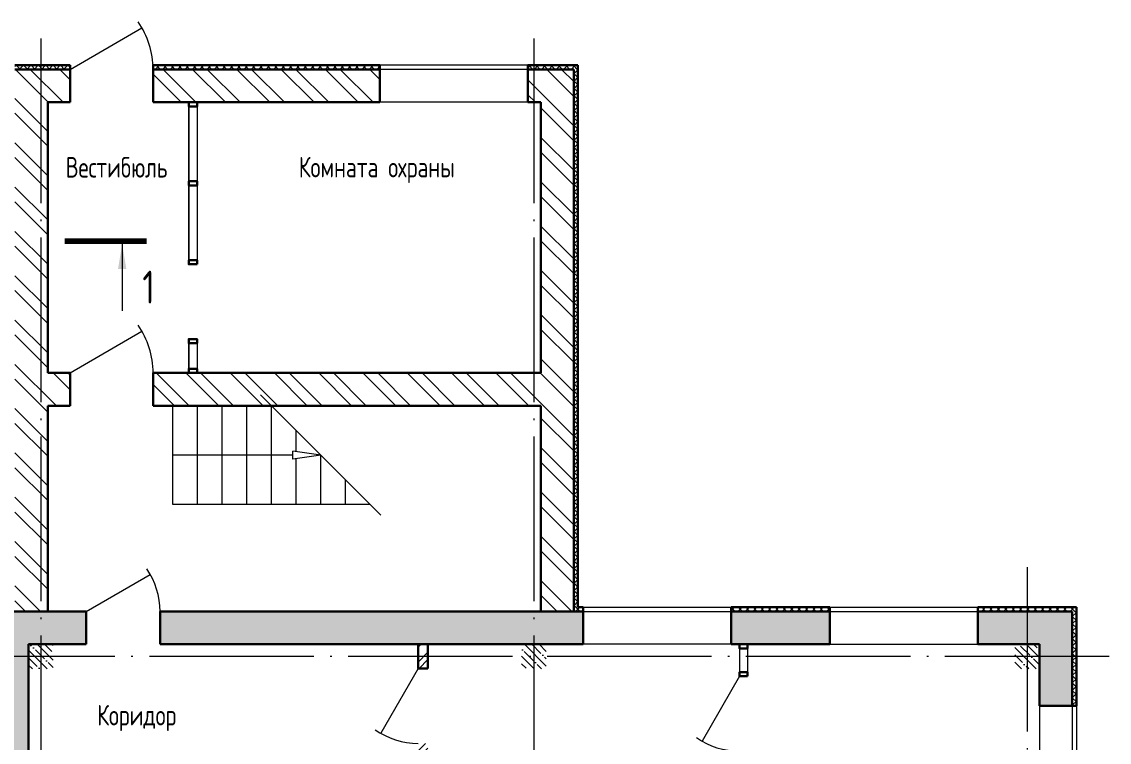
# Model space of a CAD drawing. Extents: x -965262 to 1142518, y -357520 to 71675.
# Drawn here: x 113720 to 126953, y -200194 to -191433 of the extents above; entities that cross this region are included whole.
import ezdxf

# ---------------------------------------------------------------- set-up
doc = ezdxf.new("R2010")
doc.units = 0
doc.header["$LTSCALE"] = 10
doc.linetypes.add('DOTE', pattern=[2.42, 2, -0.2, 0.02, -0.2])
doc.layers.get('0').update_dxf_attribs({"linetype": 'CONTINUOUS', "lineweight": 30})
doc.layers.add('DOTE', color=7, linetype='DOTE', lineweight=9)
doc.styles.add('GOST 2.304', font='isocpeur.ttf', dxfattribs={"width": 0.75, "height": 250})
pattern_1 = [(135, (79670.67, -272886.6), (-89.80256, -89.80256), []), (135, (79670.67, -272796.8), (-89.80256, -89.80256), [158.75, -31.75, 0, -31.75])]
pattern_2 = [(135, (79670.67, -272886.6), (-44.90128, -44.90128), []), (225, (79670.67, -272886.6), (44.90128, -44.90128), [])]

msp = doc.modelspace()

# ---------------------------------------------------------------- hatches: boundary and pattern name
at = {"lineweight": 15}
h = msp.add_hatch(dxfattribs=at)
h.set_pattern_fill('ANSI37', scale=20, angle=90, style=0)
h.set_pattern_definition([(135, (113517.13, -192005.81), (-44.9013, -44.9013), []), (225, (113517.13, -192005.81), (44.9013, -44.9013), [])])
h.paths.add_polyline_path([(113637.6, -191962.2), (113357.6, -191962.2), (113357.6, -192062.1), (113637.6, -192062.1)], flags=16)
h.paths.add_polyline_path([(114308.7, -191962.1), (114237.6, -191962.1), (114237.6, -192012.1), (114308.7, -192012.1)])
h.paths.add_polyline_path([(113357.6, -192062.1), (113357.6, -191962.1), (114237.6, -191962.1), (114237.6, -192012.1), (113637.6, -192012.1), (113637.6, -192062.1)])
h = msp.add_hatch(dxfattribs=at)
h.set_pattern_fill('ANSI32', scale=40, angle=90, style=0)
h.set_pattern_definition([(135, (216725.1, -214272.12), (-269.4077, -269.4077), []), (135, (216725.1, -214092.52), (-269.4077, -269.4077), [])])
h.paths.add_polyline_path([(115437.6, -192013.3), (115317.9, -192013.3), (115317.9, -192412.1), (115437.6, -192412.1)])
h.paths.add_polyline_path([(115507.9, -195702.1), (115317.9, -195702.1), (115317.9, -196102.1), (115507.9, -196102.1)])
h.paths.add_polyline_path([(120437.6, -196752.1), (120037.6, -196752.1), (120037.6, -197952.1), (120437.6, -197952.1)])
h.paths.add_polyline_path([(119952.6, -191912.1), (119877.3, -191912.1), (118077.7, -191912.1), (118077.7, -192412.1), (119878.1, -192412.1), (119952.6, -192412.1)], flags=17)
h.paths.add_polyline_path([(119952.6, -191912.1), (119877.3, -191912.1), (118077.7, -191912.1), (118077.7, -192412.1), (119878.1, -192412.1), (119952.6, -192412.1)], flags=17)
h.paths.add_polyline_path([(120437.6, -192012.1), (119952.6, -192012.1), (119952.6, -192412.1), (120037.6, -192412.1), (120037.6, -193152.1), (120437.6, -193152.1)], flags=0)
h.paths.add_polyline_path([(120437.6, -193152.1), (120037.6, -193152.1), (120037.6, -195702.1), (119952.6, -195702.1), (119952.6, -196102.1), (120037.6, -196102.1), (120037.6, -196752.1), (120437.6, -196752.1)], flags=0)
h.paths.add_polyline_path([(119952.6, -195702.1), (115507.9, -195702.1), (115507.9, -196102.1), (119952.6, -196102.1)], flags=0)
h.paths.add_polyline_path([(120437.6, -192012.1), (119877.7, -192012.1), (118077.7, -192012.1), (118077.7, -192412.1), (119878.1, -192412.1), (120037.6, -192412.1), (120037.6, -195702.1), (115507.9, -195702.1), (115507.9, -196102.1), (120037.6, -196102.1), (120037.6, -196752.1), (120437.6, -196752.1)], flags=17)
h.paths.add_polyline_path([(114037.6, -192412.1), (114237.6, -192412.1), (114237.6, -192012.1), (113637.6, -192012.1), (113637.6, -198602.1), (114037.6, -198602.1), (114037.6, -196102.1), (114307.9, -196102.1), (114307.9, -195702.1), (114037.6, -195702.1)])
h.paths.add_polyline_path([(118077.7, -192012.1), (115437.6, -192012.1), (115437.6, -192412.1), (118077.7, -192412.1)])
h.paths.add_polyline_path([(120437.6, -192012.1), (119877.7, -192012.1), (118077.7, -192012.1), (118077.7, -192412.1), (119878.1, -192412.1), (120037.6, -192412.1), (120037.6, -195702.1), (115507.9, -195702.1), (115507.9, -196102.1), (120037.6, -196102.1), (120037.6, -196752.1), (120437.6, -196752.1)], flags=17)
h.paths.add_polyline_path([(120437.6, -197952.1), (120037.6, -197952.1), (120037.6, -198602.1), (120437.6, -198602.1)])
h.paths.add_polyline_path([(119952.6, -192412.1), (119877.7, -192412.1), (119877.7, -192012.1), (119952.6, -192012.1)], flags=0)
h.paths.add_polyline_path([(114237.6, -192412.1), (114307.9, -192412.1), (114307.9, -192012.1), (114237.6, -192012.1)])
h = msp.add_hatch(dxfattribs=at)
h.set_pattern_fill('ANSI37', scale=20, angle=90, style=0)
h.set_pattern_definition([(135, (115375.54, -191981.36), (-44.9013, -44.9013), []), (225, (115375.54, -191981.36), (44.9013, -44.9013), [])])
h.paths.add_polyline_path([(115437.6, -191962.1), (115317.9, -191962.1), (115317.9, -192012.1), (115437.6, -192012.1)])
h.paths.add_polyline_path([(115437.6, -192012.1), (118077.7, -192012.1), (118077.7, -191962.1), (115437.6, -191962.1)])
h = msp.add_hatch(dxfattribs=at)
h.set_pattern_fill('ANSI37', scale=20, angle=90, style=0)
h.set_pattern_definition(pattern_2)
h.paths.add_polyline_path([(120487.3, -196752.1), (120437.6, -196752.1), (120437.6, -197952.1), (120487.3, -197952.1)])
h.paths.add_polyline_path([(119877.7, -192012.1), (119877.7, -191962.1), (120487.3, -191962.1), (120487.3, -196752.1), (120437.6, -196752.1), (120437.6, -192012.1), (119878.1, -192012.1), (119878.1, -191962.1)])
h = msp.add_hatch(dxfattribs=at)
h.set_pattern_fill('ANSI37', scale=20, angle=90, style=0)
h.set_pattern_definition(pattern_2)
h.paths.add_polyline_path([(126552.6, -198552.1), (125352.6, -198552.1), (125351.8, -198602.1), (126502.6, -198602.1), (126502.6, -199752.3), (126552.6, -199752.1)])
h.paths.add_polyline_path([(123552.6, -198552.1), (122352.6, -198552.1), (122352.6, -198602.1), (123552.6, -198602.1)])
h.paths.add_polyline_path([(120437.6, -198602.1), (120437.3, -197952.1), (120487.3, -197952.1), (120487.3, -198552.1), (120552.6, -198552.1), (120552.6, -198602.1)])
h = msp.add_hatch(dxfattribs=at)
h.set_pattern_fill('ANSI35', scale=40, style=0)
h.set_pattern_definition([(45, (79670.67, -272886.6), (-179.6051, 179.6051), []), (45, (79850.27, -272886.6), (-179.6051, 179.6051), [317.5, -63.5, 0, -63.5])])
h.paths.add_polyline_path([(123552.6, -223302.1), (123399.4, -223302.1), (121242.6, -223307.6), (121242.6, -223702.1), (123552.6, -223702.1)])
h.paths.add_polyline_path([(114412.6, -223702.1), (113422.6, -223702.1), (113422.6, -198602.1), (114502.9, -198602.1), (114502.9, -199002.1), (113802.6, -199002.1), (113802.6, -223302.1), (114412.6, -223302.1)])
h.paths.add_polyline_path([(115412.6, -223702.1), (117552.6, -223702.1), (117552.6, -223302.1), (115412.6, -223302.1)])
h.paths.add_polyline_path([(119352.6, -223707.6), (120242.6, -223702.1), (120242.6, -223302.1), (119352.6, -223307.6)])
h.paths.add_polyline_path([(125352.6, -223702.1), (125352.6, -223302.1), (126102.6, -223302.1), (126102.6, -222552.3), (126502.6, -222552.3), (126502.6, -223701.7), (125352.6, -223702.1)])
h.paths.add_polyline_path([(126102.6, -220752.1), (126502.6, -220752.1), (126502.6, -219552.1), (126102.6, -219552.1)])
h.paths.add_polyline_path([(126102.6, -217752.3), (126502.6, -217752.3), (126502.6, -216552.3), (126102.6, -216552.3)])
h.paths.add_polyline_path([(126102.6, -214752.3), (126502.6, -214752.3), (126502.6, -213552.3), (126102.6, -213552.3)])
h.paths.add_polyline_path([(126102.6, -211752.3), (126502.6, -211752.3), (126502.6, -210552.3), (126102.6, -210552.3)])
h.paths.add_polyline_path([(126102.6, -208752.1), (126502.6, -208752.1), (126502.6, -207552.1), (126102.6, -207552.1)])
h.paths.add_polyline_path([(126102.6, -205752.1), (126502.6, -205752.1), (126502.6, -204552.1), (126102.6, -204552.1)])
h.paths.add_polyline_path([(126102.6, -202752.1), (126502.6, -202752.1), (126502.6, -201552.1), (126102.6, -201552.1)])
h.paths.add_polyline_path([(126102.6, -199752.3), (126102.6, -199002.1), (125351.8, -199002.1), (125352.6, -198602.1), (126502.6, -198602.1), (126502.6, -199752.1), (126102.6, -199752.1)])
h.paths.add_polyline_path([(122351.8, -199002.1), (123551.8, -199002.1), (123551.8, -198602.1), (122351.8, -198602.1)])
h.paths.add_polyline_path([(115402.9, -198997.6), (120552.6, -198997.6), (120552.6, -198602.1), (115402.9, -198602.1)])
h = msp.add_hatch(dxfattribs=at)
h.set_pattern_fill('ANSI35', scale=20, angle=90, style=0)
h.set_pattern_definition(pattern_1)
h.paths.add_polyline_path([(113952.6, -199002.1), (113802.6, -199002.1), (113802.6, -199152.1), (113952.6, -199152.1)])
h.paths.add_polyline_path([(113952.6, -199152.1), (113802.6, -199152.1), (113802.6, -199302.1), (113952.6, -199302.1)])
h.paths.add_polyline_path([(114102.6, -199152.1), (113952.6, -199152.1), (113952.6, -199302.1), (114102.6, -199302.1)])
h.paths.add_polyline_path([(114102.6, -199002.1), (113952.6, -199002.1), (113952.6, -199152.1), (114102.6, -199152.1)])
h = msp.add_hatch(dxfattribs=at)
h.set_pattern_fill('ANSI32', scale=20, style=0)
h.set_pattern_definition([(45, (-359605.78, -304776.27), (-134.70384, 134.70384), []), (45, (-359515.98, -304776.27), (-134.70384, 134.70384), [])])
h.paths.add_polyline_path([(126102.6, -221371.7), (125602.6, -221371.7), (125602.6, -221491.7), (126102.6, -221491.7)])
h.paths.add_polyline_path([(125602.6, -221491.7), (125482.6, -221491.7), (125482.6, -223302.1), (125602.6, -223302.1)])
h.paths.add_polyline_path([(115012.6, -204732.1), (115002.6, -204732.1), (115002.6, -204852.1), (115012.6, -204852.1)], flags=16)
h.paths.add_polyline_path([(115422.6, -204946.9), (115302.6, -204946.9), (115302.6, -205016.9), (115422.6, -205016.9)], flags=17)
h.paths.add_polyline_path([(118542.6, -207842.1), (118497.6, -207842.1), (118497.6, -207862.1), (118542.6, -207862.1)], flags=16)
h.paths.add_polyline_path([(118542.6, -207777.1), (118497.6, -207777.1), (118497.6, -207797.1), (118542.6, -207797.1)], flags=17)
h.paths.add_polyline_path([(118662.6, -207987.1), (118542.6, -207987.1), (118542.6, -208007.1), (118662.6, -208007.1)], flags=17)
h.paths.add_polyline_path([(118662.6, -205251.1), (118542.6, -205251.1), (118542.6, -205262.1), (118662.6, -205262.1)], flags=17)
h.paths.add_polyline_path([(121712.6, -217082.1), (121603.6, -217082.1), (121603.6, -217202.1), (121712.6, -217202.1)])
h.paths.add_polyline_path([(121832.6, -220331.7), (121712.6, -220331.7), (121712.6, -220461.7), (121832.6, -220461.7)], flags=17)
h.paths.add_polyline_path([(121832.6, -221241.7), (121712.6, -221241.7), (121712.6, -221371.7), (121832.6, -221371.7)])
h.paths.add_polyline_path([(120672.6, -221371.7), (120542.6, -221371.7), (120542.6, -221621.7), (120672.6, -221621.7)], flags=17)
h.paths.add_polyline_path([(121582.6, -221371.7), (121452.6, -221371.7), (121452.6, -221621.7), (121582.6, -221621.7)])
h.paths.add_polyline_path([(121832.6, -222142.1), (121582.6, -222142.1), (121582.6, -222392.1), (121832.6, -222392.1)], flags=17)
h.paths.add_polyline_path([(121832.6, -223052.1), (121582.6, -223052.1), (121582.6, -223302.1), (121832.6, -223302.1)])
h.paths.add_polyline_path([(115412.6, -220072.1), (115292.6, -220072.1), (115292.6, -220142.1), (115412.6, -220142.1)], flags=17)
h.paths.add_polyline_path([(120142.6, -223152.1), (120102.6, -223152.1), (120102.6, -223302.1), (120142.6, -223302.1)], flags=17)
h.paths.add_polyline_path([(120142.6, -223002.1), (120102.6, -223002.1), (120102.6, -223152.1), (120142.6, -223152.1)], flags=17)
h.paths.add_polyline_path([(122113.5, -217202.1), (121832.6, -217202.1), (121832.6, -217222.1), (122113.5, -217222.1)], flags=17)
h.paths.add_polyline_path([(122113.5, -217202.1), (121832.6, -217202.1), (121832.6, -217222.1), (122113.5, -217222.1)], flags=17)
h.paths.add_polyline_path([(122113.5, -217152.1), (121712.6, -217152.1), (121712.6, -217202.1), (122113.5, -217202.1)])
h.paths.add_polyline_path([(122113.5, -217082.1), (121712.6, -217082.1), (121712.6, -217152.1), (122113.5, -217152.1)])
h.paths.add_polyline_path([(120942.4, -210904.1), (120822.4, -210904.1), (120822.4, -211301.7), (120102.6, -211301.7), (120102.6, -211302.1), (119802.6, -211302.1), (119802.6, -211301.7), (115802.6, -211301.7), (115802.6, -215672.1), (115093.1, -215672.1), (115093.1, -215792.1), (119892.6, -215792.1), (119892.6, -217002.1), (120012.6, -217002.1), (120012.6, -215552.1), (120012.6, -214762.1), (119892.6, -214762.1), (119892.6, -215672.1), (115922.6, -215672.1), (115922.6, -213851.7), (120012.6, -213851.7), (120012.6, -213131.7), (119892.6, -213131.7), (119892.6, -213731.7), (115922.6, -213731.7), (115922.6, -211421.7), (119892.6, -211421.7), (119892.6, -212221.7), (120012.6, -212221.7), (120012.6, -211421.7), (120942.4, -211421.7)])
h.paths.add_polyline_path([(114183.1, -215672.1), (113802.6, -215672.1), (113802.6, -215792.1), (114183.1, -215792.1)])
h.paths.add_polyline_path([(118637.6, -217092.1), (117102.6, -217092.1), (117102.6, -217212.1), (118387.6, -217212.1), (118387.6, -221661.7), (118507.6, -221661.7), (118507.6, -217212.1), (118637.6, -217212.1)])
h.paths.add_polyline_path([(117012.6, -218511.7), (116892.6, -218511.7), (116892.6, -218552.1), (115292.6, -218552.1), (115292.6, -220072.1), (115412.6, -220072.1), (115412.6, -218672.1), (116892.6, -218672.1), (116892.6, -221552.1), (115412.6, -221552.1), (115412.6, -221052.1), (115292.6, -221052.1), (115292.6, -221552.1), (115012.6, -221552.1), (115012.6, -221802.1), (116802.6, -221802.1), (116802.6, -223002.1), (117012.6, -223002.1)])
h.paths.add_polyline_path([(120672.6, -221371.7), (120012.6, -221371.7), (120012.6, -217302.1), (119892.6, -217302.1), (119892.6, -223002.1), (120102.6, -223002.1), (120102.6, -223302.1), (120142.6, -223302.1), (120142.6, -221621.7), (120672.6, -221621.7)])
h.paths.add_polyline_path([(119802.6, -217092.1), (119647.6, -217092.1), (119647.6, -217212.1), (119802.6, -217212.1)])
h.paths.add_polyline_path([(120803.5, -217082.1), (120102.6, -217082.1), (120102.6, -217222.1), (120803.5, -217222.1)], flags=17)
h.paths.add_polyline_path([(121832.6, -217222.1), (121712.6, -217222.1), (121712.6, -218201.7), (121832.6, -218201.7)])
h.paths.add_polyline_path([(125802.6, -217082.1), (122113.5, -217082.1), (122113.5, -217222.1), (125802.6, -217222.1)], flags=17)
h.paths.add_polyline_path([(126102.6, -219551.7), (121832.6, -219551.7), (121832.6, -219111.7), (121712.6, -219111.7), (121712.6, -219551.7), (121712.6, -220461.7), (121832.6, -220461.7), (121832.6, -219671.7), (126102.6, -219671.7)])
h.paths.add_polyline_path([(126102.6, -221371.7), (121712.6, -221371.7), (121582.6, -221371.7), (121582.6, -221621.7), (121582.6, -222392.1), (121832.6, -222392.1), (121832.6, -221491.7), (126102.6, -221491.7)])
h.paths.add_polyline_path([(118662.4, -200207.1), (118542.4, -200207.1), (118542.4, -200462.1), (118542.6, -204732.1), (115002.6, -204732.1), (115002.6, -204852.1), (115302.6, -204852.1), (115302.6, -205016.9), (115422.6, -205016.9), (115422.6, -204852.1), (116922.6, -204852.1), (116922.6, -205752.1), (116177.6, -205752.1), (116177.6, -205817.1), (116922.6, -205817.1), (116922.6, -206737.1), (115422.6, -206737.1), (115422.6, -205817.1), (115467.6, -205817.1), (115467.6, -205752.1), (115422.6, -205752.1), (115422.6, -205657.1), (115302.6, -205657.1), (115302.6, -207042.1), (115302.6, -207957.1), (115422.6, -207957.1), (115422.6, -207842.1), (115467.6, -207842.1), (115467.6, -207777.1), (115422.6, -207777.1), (115422.6, -206857.1), (116922.6, -206857.1), (116922.6, -207777.1), (116177.6, -207777.1), (116177.6, -207842.1), (116922.6, -207842.1), (116922.6, -208762.1), (115422.6, -208762.1), (115422.6, -208667.1), (115302.6, -208667.1), (115302.6, -208882.1), (115302.6, -208992.1), (115302.6, -210041.7), (115822.6, -210041.7), (115822.6, -209921.7), (115422.6, -209921.7), (115422.6, -208992.1), (115422.6, -208882.1), (116922.6, -208882.1), (116922.6, -209921.7), (116768.6, -209921.7), (116532.6, -209921.7), (116532.6, -210041.7), (117042.6, -210041.7), (117042.6, -209001.7), (117042.6, -208882.1), (118662.6, -208882.1), (119502.4, -208882.1), (119502.4, -209841.7), (119622.4, -209841.7), (119622.4, -208882.1), (119782.4, -208882.1), (119782.4, -208762.1), (118662.6, -208762.1), (118662.6, -208697.1), (118542.6, -208697.1), (118542.6, -208762.1), (117042.6, -208762.1), (117042.6, -208542.1), (117042.6, -207842.1), (117787.6, -207842.1), (117787.6, -207777.1), (117042.6, -207777.1), (117042.6, -206857.1), (118542.6, -206857.1), (118542.6, -206922.1), (118542.6, -207797.1), (118497.6, -207797.1), (118497.6, -207862.1), (118542.6, -207862.1), (118542.6, -207897.1), (118542.6, -208007.1), (118662.6, -208007.1), (118662.6, -206922.1), (118662.6, -206172.1), (118542.6, -206172.1), (118542.6, -206737.1), (117042.6, -206737.1), (117042.6, -204852.1), (118542.6, -204852.1), (118542.6, -205251.1), (118662.6, -205251.1), (118662.6, -205202.1), (119802.6, -205202.1), (119802.6, -205082.1), (118662.4, -205082.1)])
h.paths.add_polyline_path([(125802.6, -205082.1), (120102.6, -205082.1), (120102.6, -205222.1), (125802.6, -205222.1)], flags=17)
h.paths.add_polyline_path([(120942.4, -205222.1), (120822.4, -205222.1), (120822.4, -206722.1), (120822.4, -208761.7), (120692.4, -208761.7), (120692.4, -208881.7), (120822.4, -208881.7), (120822.4, -209994.1), (120942.4, -209994.1)])
h.paths.add_polyline_path([(118662.4, -199152.1), (118542.4, -199152.1), (118542.4, -199297.1), (118662.4, -199297.1)])
h.paths.add_polyline_path([(118662.4, -199002.1), (118542.4, -199002.1), (118542.4, -199152.1), (118662.4, -199152.1)])
h.paths.add_polyline_path([(113802.6, -221802.1), (113802.6, -221552.1), (114102.6, -221552.1), (114102.6, -221802.1)])
h.paths.add_polyline_path([(122113.5, -217222.1), (122113.5, -217082.1), (125802.6, -217082.1), (125802.6, -217222.1)])
h.paths.add_polyline_path([(120102.6, -217222.1), (120102.6, -217082.1), (120803.5, -217082.1), (120803.5, -217222.1)])
h.paths.add_polyline_path([(120102.6, -205222.1), (120102.6, -205082.1), (125802.6, -205082.1), (125802.6, -205222.1)])
h = msp.add_hatch(dxfattribs=at)
h.set_pattern_fill('ANSI35', scale=20, angle=90, style=0)
h.set_pattern_definition(pattern_1)
h.paths.add_polyline_path([(119952.6, -199002.1), (119802.6, -199002.1), (119802.6, -199152.1), (119952.6, -199152.1)])
h.paths.add_polyline_path([(119952.6, -199152.1), (119802.6, -199152.1), (119802.6, -199302.1), (119952.6, -199302.1)])
h.paths.add_polyline_path([(120102.6, -199152.1), (119952.6, -199152.1), (119952.6, -199302.1), (120102.6, -199302.1)])
h.paths.add_polyline_path([(120102.6, -199002.1), (119952.6, -199002.1), (119952.6, -199152.1), (120102.6, -199152.1)])
h = msp.add_hatch(dxfattribs=at)
h.set_pattern_fill('ANSI35', scale=20, angle=90, style=0)
h.set_pattern_definition(pattern_1)
h.paths.add_polyline_path([(125952.6, -199002.1), (125802.6, -199002.1), (125802.6, -199152.1), (125952.6, -199152.1)])
h.paths.add_polyline_path([(125952.6, -199152.1), (125802.6, -199152.1), (125802.6, -199302.1), (125952.6, -199302.1)])
h.paths.add_polyline_path([(126102.6, -199152.1), (125952.6, -199152.1), (125952.6, -199302.1), (126102.6, -199302.1)])
h.paths.add_polyline_path([(126102.6, -199002.1), (125952.6, -199002.1), (125952.6, -199152.1), (126102.6, -199152.1)])

# ---------------------------------------------------------------- linework, layer by layer
at = {"color": 7, "lineweight": 15}
for p, q in [((114307.9, -192012.1, -5068.3), (115182.5, -191507.1, -3259.8)), ((119877.3, -191962.1, -1451.3), (118077.7, -191962.1, -1451.3)), ((119877.3, -192012.1, -3259.8), (118077.7, -192012.1, -3259.8)), ((115752.6, -192412.1, -4035.2), (115752.6, -193359.1, -3259.8)), ((115752.6, -193372.1, -3259.8), (115752.6, -192462.1, -4711.1)), ((115852.6, -192462.1, -4711.1), (115852.6, -193372.1, -3259.8)), ((119878.1, -192412.1, -1451.3), (118078.6, -192412.1, -1451.3)), ((115752.6, -193409.1, -4035.2), (115752.6, -194332.1, -3259.8)), ((115752.6, -194329.6, -4711.1), (115752.6, -193422.1, -3259.8)), ((115852.6, -193422.1, -3259.8), (115852.6, -194332.1, -3259.8)), ((114307.9, -195702.1, -5068.3), (115182.5, -195197.1, -3259.8)), ((115752.6, -195292.1, -3558.3), (115752.6, -195652.1, -3259.8)), ((115752.6, -195649.6, -4711.1), (115752.6, -195342.1, -3259.8)), ((115852.6, -195342.1, -3259.8), (115852.6, -195652.1, -3259.8)), ((116626.3, -195970.8, -3259.8), (118088.9, -197433.5, -3259.8)), ((115557.6, -197302.1, -3259.8), (115557.6, -196102.1, -3259.8)), ((115857.6, -197302.1, -3259.8), (115857.6, -196102.1, -3259.8)), ((115857.9, -197302.1, -3259.8), (115857.9, -196102.1, -3259.8)), ((116157.6, -197302.1, -3259.8), (116157.6, -196102.1, -3259.8)), ((116157.9, -197302.1, -3259.8), (116157.9, -196102.1, -3259.8)), ((116457.6, -197302.1, -3259.8), (116457.6, -196102.1, -3259.8)), ((116757.6, -197302.1, -3259.8), (116757.6, -196102.1, -3259.8)), ((116757.9, -197302.1, -3259.8), (116757.9, -196102.4, -3259.8)), ((117057.6, -196658.8, -3259.8), (117057.6, -196402.1, -3259.8)), ((117057.6, -196658.8, -3259.8), (117057.6, -196402.1, -3259.8)), ((117057.6, -196658.8, -3259.8), (117057.6, -196402.1, -3259.8)), ((117057.9, -196658.8, -3259.8), (117057.9, -196402.4, -3259.8)), ((117057.9, -196658.8, -3259.8), (117057.9, -196402.4, -3259.8)), ((117057.9, -196658.8, -3259.8), (117057.9, -196402.4, -3259.8)), ((117018.3, -196702.1, -3259.8), (115557.6, -196702.1, -3259.8)), ((117357.6, -196702.1, -3259.8), (117018.3, -196653.1, -3259.8)), ((117018.3, -196751.1, -3259.8), (117018.3, -196653.1, -3259.8)), ((117357.6, -196702.1, -3259.8), (117018.3, -196751.1, -3259.8)), ((117057.6, -197302.1, -3259.8), (117057.6, -196745.4, -3259.8)), ((117057.6, -197302.1, -3259.8), (117057.6, -196745.4, -3259.8)), ((117057.6, -197302.1, -3259.8), (117057.6, -196745.4, -3259.8)), ((117057.9, -197302.1, -3259.8), (117057.9, -196745.4, -3259.8)), ((117057.9, -197302.1, -3259.8), (117057.9, -196745.4, -3259.8)), ((117057.9, -197302.1, -3259.8), (117057.9, -196745.4, -3259.8)), ((117357.6, -197302.1, -3259.8), (117357.6, -196702.1, -3259.8)), ((117657.6, -197302.1, -3259.8), (117657.6, -197002.1, -3259.8)), ((117657.9, -197302.1, -3259.8), (117657.9, -197002.4, -3259.8)), ((117957.6, -197302.1, -3259.8), (115557.6, -197302.1, -3259.8)), ((114502.9, -198602.1, -3259.8), (115282.3, -198152.1, -3259.8)), ((120552.4, -198602.1, -3259.8), (122352.4, -198602.1, -3259.8)), ((120552.6, -198552.1, -1451.3), (122352.6, -198552.1, -1451.3)), ((123552.4, -198602.1, -3259.8), (125352.4, -198602.1, -3259.8)), ((123552.6, -198552.1, -1451.3), (125352.6, -198552.1, -1451.3)), ((122352.1, -199002.1, -1451.3), (120552.6, -199002.1, -1451.3)), ((123552.6, -199002.1, -3259.8), (125352.6, -199002.1, -3259.8)), ((122452.6, -199052.1, -4711.1), (122452.6, -199342.1, -4711.1)), ((122552.6, -199052.1, -4711.1), (122552.6, -199342.1, -4711.1)), ((118542.4, -199297.1, -4711.1), (118087.4, -200085.2, -4711.1)), ((122452.6, -199392.1, -4711.1), (121997.6, -200180.2, -4711.1)), ((126102.6, -199752.1, -1451.3), (126102.6, -201552.1, -1451.3)), ((126502.6, -199752.1, -1451.3), (126502.6, -201552.1, -1451.3)), ((126552.6, -199752.1, -1451.3), (126552.6, -201552.1, -1451.3))]:
    msp.add_line(p, q, dxfattribs=at)
at = {"color": 7}
for p, q in [((114307.9, -191962.1, -1451.3), (113637.6, -191962.1, -1451.3)), ((114307.9, -192012.1, -5068.3), (114307.9, -191962.1, -4164)), ((118077.7, -191962.1, -1451.3), (115317.9, -191962.1, -1451.3)), ((115317.9, -192012.1, -3259.8), (115317.9, -191962.1, -2355.5)), ((118077.7, -192012.1, -3259.8), (118077.7, -191962.1, -3259.8)), ((120487.3, -191962.1, -1451.3), (119877.3, -191962.1, -1451.3)), ((119877.3, -192012.1, -3259.8), (119877.3, -191962.1, -3259.8)), ((120487.3, -194002.1, -1451.3), (120487.3, -191962.1, -1451.3)), ((114307.9, -192412.1, -3259.8), (114307.9, -192012.1, -5068.3)), ((115317.9, -192412.1, -3259.8), (115317.9, -192012.1, -3259.8)), ((120487.3, -198552.1, -1451.3), (120487.3, -194002.1, -1451.3)), ((114307.9, -196102.1, -3259.8), (114307.9, -195702.1, -3259.8)), ((120037.6, -195702.1, -3259.8), (115317.9, -195702.1, -3259.8)), ((115317.9, -196102.1, -3259.8), (115317.9, -195702.1, -3259.8)), ((115317.9, -196102.1, -3259.8), (120037.6, -196102.1, -3259.8)), ((114502.9, -199002.1, -3259.8), (114502.9, -198602.1, -3259.8)), ((115402.9, -199002.1, -3259.8), (115402.9, -198602.1, -3259.8)), ((120487.3, -198552.1, -1451.3), (120552.6, -198552.1, -1451.3)), ((123552.6, -198552.1, -1451.3), (122352.1, -198552.1, -1451.3)), ((122352.1, -199002.1, -1451.3), (122352.1, -198552.1, -1451.3)), ((122352.6, -198604.2, -1451.3), (122354.7, -198602.1, -1451.3)), ((123552.6, -198602.1, -1451.3), (122352.6, -198602.1, -1451.3)), ((126552.6, -198552.1, -1451.3), (125351.8, -198552.1, -1451.3)), ((126502.6, -198602.1, -1451.3), (125352.6, -198602.1, -1451.3)), ((126502.6, -198602.1, -1451.3), (126502.6, -199752.1, -1451.3)), ((126552.6, -198552.1, -1451.3), (126552.6, -199752.1, -1451.3)), ((118542.4, -199002.1, -4711.1), (118542.4, -199297.1, -4711.1)), ((118542.4, -199002.1, -4711.1), (118662.4, -199002.1, -4711.1)), ((118662.4, -199002.1, -4711.1), (118662.4, -199297.1, -4711.1)), ((118542.4, -199297.1, -4711.1), (118662.4, -199297.1, -4711.1))]:
    msp.add_line(p, q, dxfattribs=at)
at = {"color": 7, "extrusion": (0, 0, -1)}
for p, q in [((113637.6, -192012.1, -3259.8), (114307.9, -192012.1, -3259.8)), ((115317.9, -192012.1, -3259.8), (118077.7, -192012.1, -3259.8)), ((118077.7, -192012.1, -3259.8), (118077.7, -192412.1, -3259.8)), ((119877.7, -192412.1, -3259.8), (119877.3, -192012.1, -3259.8)), ((119877.7, -192012.1, -3259.8), (120437.6, -192012.1, -3259.8)), ((120437.6, -192012.1, -3259.8), (120437.6, -198602.1, -3259.8)), ((114307.9, -192412.1, -3259.8), (114037.6, -192412.1, -3259.8)), ((114037.6, -192412.1, -3259.8), (114037.6, -195702.1, -3259.8)), ((118077.7, -192412.1, -3259.8), (115317.9, -192412.1, -3259.8)), ((120037.6, -192412.1, -3259.8), (119877.7, -192412.1, -3259.8)), ((120037.6, -195702.1, -3259.8), (120037.6, -192412.1, -3259.8)), ((114307.9, -195702.1, -5068.3), (114037.6, -195702.1, -5068.3)), ((114037.6, -196102.1, -3259.8), (114037.6, -198602.1, -3259.8)), ((114307.9, -196102.1, -5068.3), (114037.6, -196102.1, -5068.3)), ((120037.6, -198602.1, -3259.8), (120037.6, -196102.1, -3259.8)), ((113422.6, -198602.1, -3259.8), (114502.9, -198602.1, -3259.8)), ((114037.6, -198602.1, -3259.8), (113637.6, -198602.1, -3259.8)), ((115402.9, -198602.1, -3259.8), (120552.4, -198602.1, -3259.8)), ((120437.6, -198602.1, -3259.8), (120037.6, -198602.1, -3259.8)), ((120437.6, -198602.1, -3259.8), (120552.4, -198602.1, -3259.8)), ((120552.6, -198552.1, -1451.3), (120551.8, -199002.1, -3259.8)), ((122351.8, -198602.1, -3259.8), (123551.8, -198602.1, -3259.8)), ((123552.6, -199002.1, -3259.8), (123552.6, -198552.1, -1451.3)), ((125351.8, -199002.1, -3259.8), (125351.8, -198552.1, -1451.3)), ((125351.8, -198602.1, -3259.8), (126502.6, -198602.1, -3259.8)), ((126502.6, -198602.1, -3259.8), (126502.6, -199752.3, -3259.8)), ((113802.6, -199002.1, -3259.8), (113802.6, -223302.1, -3259.8)), ((114502.9, -199002.1, -3259.8), (113802.6, -199002.1, -3259.8)), ((120551.8, -199002.1, -3259.8), (115402.9, -199002.1, -3259.8)), ((123551.8, -199002.1, -3259.8), (122351.8, -199002.1, -3259.8)), ((126102.6, -199002.1, -3259.8), (125351.8, -199002.1, -3259.8)), ((126102.6, -199752.3, -3259.8), (126102.6, -199002.1, -3259.8)), ((126552.6, -199752.3, -1451.3), (126102.6, -199752.3, -3259.8))]:
    msp.add_line(p, q, dxfattribs=at)
at = {"color": 5, "lineweight": 15, "ltscale": 100}
msp.add_line((114942, -194137.1, -3006.4), (114942, -194947.1, -3006.4), dxfattribs=at)
at = {"color": 7}
for points, elevation in [([(115852.6, -192462.1), (115852.6, -192412.1), (115752.6, -192412.1), (115752.6, -192462.1)], -4711.1), ([(115852.6, -193422.1), (115852.6, -193372.1), (115752.6, -193372.1), (115752.6, -193422.1)], -3259.8), ([(115852.6, -194382.1), (115852.6, -194332.1), (115752.6, -194332.1), (115752.6, -194382.1)], -3259.8), ([(115852.6, -195342.1), (115852.6, -195292.1), (115752.6, -195292.1), (115752.6, -195342.1)], -3259.8), ([(115852.6, -195702.1), (115852.6, -195652.1), (115752.6, -195652.1), (115752.6, -195702.1)], -3259.8), ([(122552.6, -199052.1), (122552.6, -199002.1), (122452.6, -199002.1), (122452.6, -199052.1)], -4711.1), ([(122552.6, -199392.1), (122552.6, -199342.1), (122452.6, -199342.1), (122452.6, -199392.1)], -4711.1)]:
    msp.add_lwpolyline(points, close=True, dxfattribs=dict(at, elevation=elevation))
at = {"color": 5, "lineweight": 15, "ltscale": 100, "const_width": 70, "elevation": -3006.4}
msp.add_lwpolyline([(115242, -194102.1), (114242, -194102.1)], dxfattribs=at)
at = {"color": 7, "lineweight": 15}
for centre, radius, start, end in [((114307.9, -192012.1, -5068.3), 1010, 0, 35), ((114307.9, -195702.1, -5068.3), 1010, 0, 35), ((114502.9, -198602.1, -3259.8), 900, 0, 35), ((118542.4, -199297.1, -4711.1), 910, 235, 270), ((122452.6, -199392.1, -4711.1), 910, 235, 270)]:
    msp.add_arc(centre, radius, start, end, dxfattribs=at)
at = {"color": 5, "lineweight": 15, "ltscale": 100}
msp.add_solid([(114942, -194137.1, -3006.4), (114992.3, -194437.6, -3006.4), (114891.7, -194437.6, -3006.4)], dxfattribs=at)
at = {"layer": 'DOTE', "color": 7, "ltscale": 100, "extrusion": (0, -1, 0)}
for p, q in [((113952.6, -191637.3, -4711.1), (113952.6, -237487.4, -4711.1)), ((119952.6, -191637.3, -4711.1), (119952.6, -237687.4, -4711.1)), ((125952.6, -198064, -4711.1), (125952.6, -237687.4, -4711.1))]:
    msp.add_line(p, q, dxfattribs=at)
at = {"layer": 'DOTE', "color": 7, "ltscale": 100}
msp.add_line((126952.6, -199152.1, -4711.1), (55067.3, -199152.1, -4711.1), dxfattribs=at)

# ---------------------------------------------------------------- texts
at = {"color": 7, "style": 'GOST 2.304', "width": 0.75}
for s, p in [('Вестибюль', (114254, -193327.4, -4711.1)), ('      Комната охраны', (116374.5, -193325.2, -4711.1)), ('Коридор', (114637.7, -199990, -4711.1))]:
    msp.add_text(s, height=250, dxfattribs=at).set_placement(p)
at = {"color": 5, "lineweight": 15, "ltscale": 100, "style": 'GOST 2.304', "width": 0.75}
msp.add_text('1', height=400, dxfattribs=at).set_placement((115187.7, -194859.6, -3006.4))

doc.saveas('drawing.dxf')
